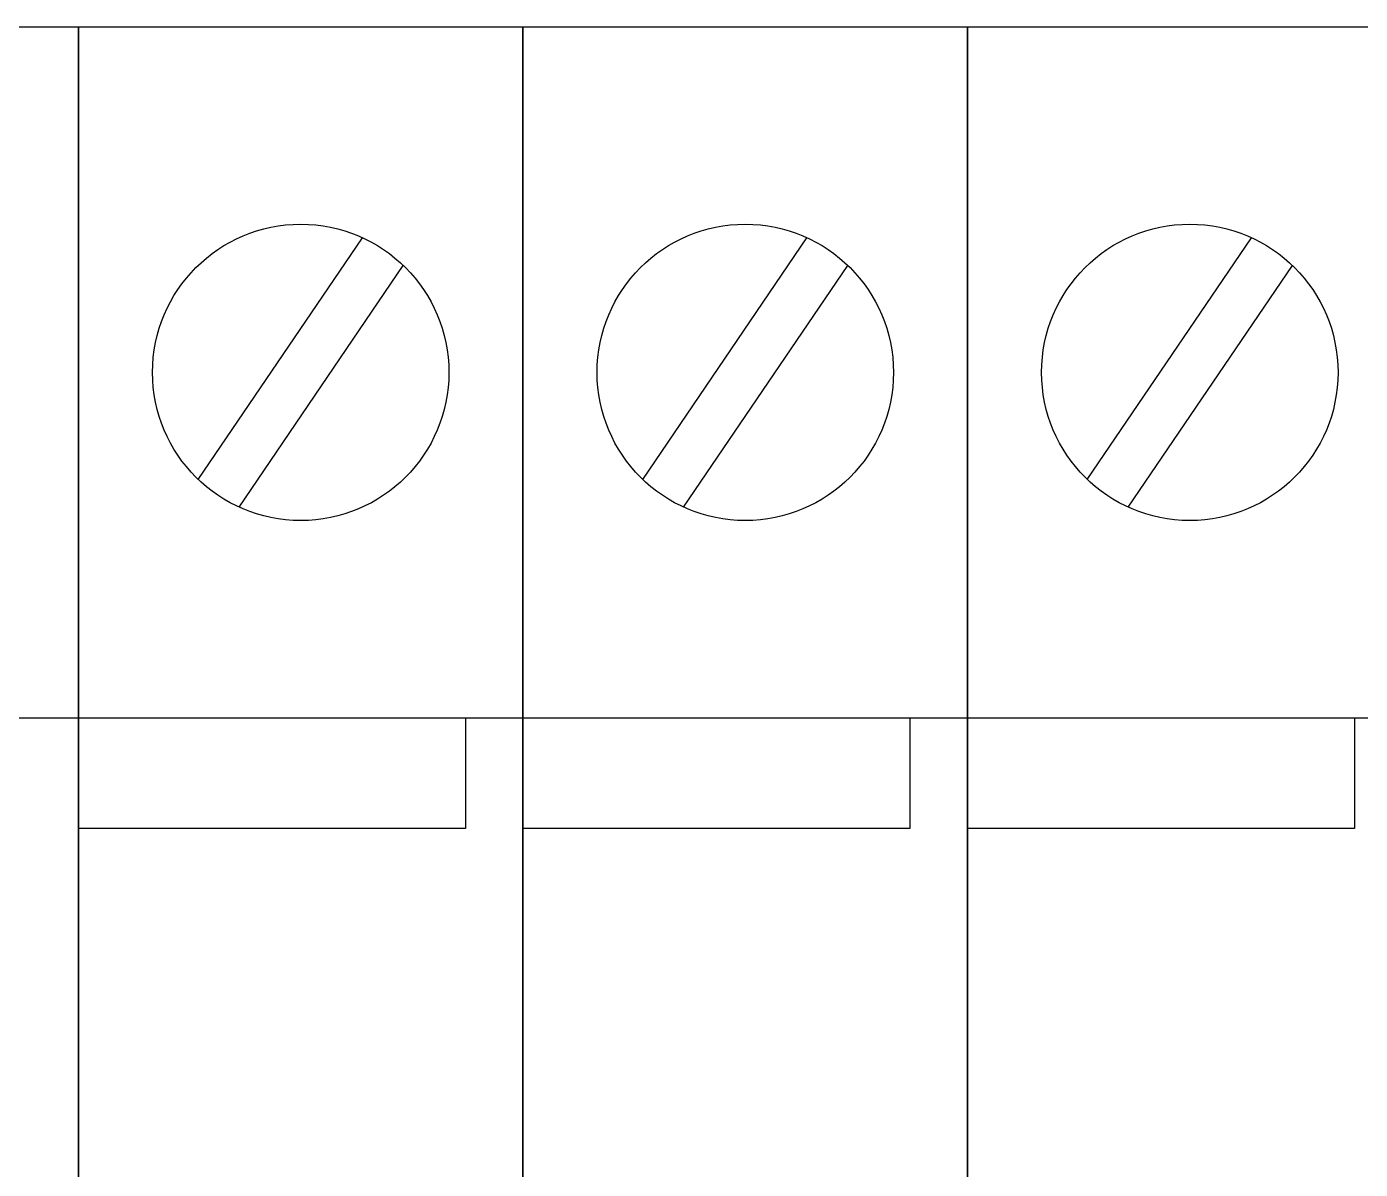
# Model space of a CAD drawing. Header units: millimetres. Extents: x 2139 to 5034, y 655 to 2700.
# Drawn here: x 3898.78 to 3941.26, y 1510.3 to 1546.71 of the extents above; entities that cross this region are included whole.
import ezdxf

# ---------------------------------------------------------------- set-up
doc = ezdxf.new("R2010")
doc.units = ezdxf.units.MM

msp = doc.modelspace()

# ---------------------------------------------------------------- linework, layer by layer
at = {"color": 7}
for points in [[(3886.262, 1546.711), (3900.424, 1546.711), (3900.424, 1468.033), (3886.262, 1468.033)], [(3886.262, 1546.711), (3900.424, 1546.711), (3900.424, 1524.681), (3886.262, 1524.681)], [(3886.262, 1546.711), (3900.424, 1546.711), (3900.424, 1468.033), (3886.262, 1468.033)], [(3886.262, 1546.711), (3900.424, 1546.711), (3900.424, 1524.681), (3886.262, 1524.681)], [(3886.262, 1546.711), (3900.424, 1546.711), (3900.424, 1468.033), (3886.262, 1468.033)], [(3886.262, 1546.711), (3900.424, 1546.711), (3900.424, 1524.681), (3886.262, 1524.681)], [(3886.262, 1546.711), (3900.424, 1546.711), (3900.424, 1468.033), (3886.262, 1468.033)], [(3886.262, 1546.711), (3900.424, 1546.711), (3900.424, 1524.681), (3886.262, 1524.681)], [(3886.262, 1546.711), (3900.424, 1546.711), (3900.424, 1468.033), (3886.262, 1468.033)], [(3886.262, 1546.711), (3900.424, 1546.711), (3900.424, 1524.681), (3886.262, 1524.681)], [(3886.262, 1546.711), (3900.424, 1546.711), (3900.424, 1468.033), (3886.262, 1468.033)], [(3886.262, 1546.711), (3900.424, 1546.711), (3900.424, 1524.681), (3886.262, 1524.681)], [(3886.262, 1546.711), (3900.424, 1546.711), (3900.424, 1468.033), (3886.262, 1468.033)], [(3886.262, 1546.711), (3900.424, 1546.711), (3900.424, 1524.681), (3886.262, 1524.681)], [(3886.262, 1546.711), (3900.424, 1546.711), (3900.424, 1468.033), (3886.262, 1468.033)], [(3886.262, 1546.711), (3900.424, 1546.711), (3900.424, 1524.681), (3886.262, 1524.681)], [(3886.262, 1546.711), (3900.424, 1546.711), (3900.424, 1468.033), (3886.262, 1468.033)], [(3886.262, 1546.711), (3900.424, 1546.711), (3900.424, 1524.681), (3886.262, 1524.681)], [(3886.262, 1546.711), (3900.424, 1546.711), (3900.424, 1468.033), (3886.262, 1468.033)], [(3886.262, 1546.711), (3900.424, 1546.711), (3900.424, 1524.681), (3886.262, 1524.681)], [(3886.262, 1546.711), (3900.424, 1546.711), (3900.424, 1468.033), (3886.262, 1468.033)], [(3886.262, 1546.711), (3900.424, 1546.711), (3900.424, 1524.681), (3886.262, 1524.681)], [(3886.262, 1546.711), (3900.424, 1546.711), (3900.424, 1468.033), (3886.262, 1468.033)], [(3886.262, 1546.711), (3900.424, 1546.711), (3900.424, 1524.681), (3886.262, 1524.681)], [(3886.262, 1546.711), (3900.424, 1546.711), (3900.424, 1468.033), (3886.262, 1468.033)], [(3886.262, 1546.711), (3900.424, 1546.711), (3900.424, 1524.681), (3886.262, 1524.681)], [(3886.262, 1546.711), (3900.424, 1546.711), (3900.424, 1468.033), (3886.262, 1468.033)], [(3886.262, 1546.711), (3900.424, 1546.711), (3900.424, 1524.681), (3886.262, 1524.681)], [(3886.262, 1546.711), (3900.424, 1546.711), (3900.424, 1468.033), (3886.262, 1468.033)], [(3886.262, 1546.711), (3900.424, 1546.711), (3900.424, 1524.681), (3886.262, 1524.681)], [(3886.262, 1546.711), (3900.424, 1546.711), (3900.424, 1468.033), (3886.262, 1468.033)], [(3886.262, 1546.711), (3900.424, 1546.711), (3900.424, 1524.681), (3886.262, 1524.681)], [(3886.262, 1546.711), (3900.424, 1546.711), (3900.424, 1468.033), (3886.262, 1468.033)], [(3886.262, 1546.711), (3900.424, 1546.711), (3900.424, 1524.681), (3886.262, 1524.681)], [(3886.262, 1546.711), (3900.424, 1546.711), (3900.424, 1468.033), (3886.262, 1468.033)], [(3886.262, 1546.711), (3900.424, 1546.711), (3900.424, 1524.681), (3886.262, 1524.681)], [(3886.262, 1546.711), (3900.424, 1546.711), (3900.424, 1468.033), (3886.262, 1468.033)], [(3886.262, 1546.711), (3900.424, 1546.711), (3900.424, 1524.681), (3886.262, 1524.681)], [(3886.262, 1546.711), (3900.424, 1546.711), (3900.424, 1468.033), (3886.262, 1468.033)], [(3886.262, 1546.711), (3900.424, 1546.711), (3900.424, 1524.681), (3886.262, 1524.681)], [(3900.424, 1546.711), (3914.586, 1546.711), (3914.586, 1468.033), (3900.424, 1468.033)], [(3900.424, 1546.711), (3914.586, 1546.711), (3914.586, 1524.681), (3900.424, 1524.681)], [(3900.424, 1546.711), (3914.586, 1546.711), (3914.586, 1468.033), (3900.424, 1468.033)], [(3900.424, 1546.711), (3914.586, 1546.711), (3914.586, 1524.681), (3900.424, 1524.681)], [(3900.424, 1546.711), (3914.586, 1546.711), (3914.586, 1468.033), (3900.424, 1468.033)], [(3900.424, 1546.711), (3914.586, 1546.711), (3914.586, 1524.681), (3900.424, 1524.681)], [(3900.424, 1546.711), (3914.586, 1546.711), (3914.586, 1468.033), (3900.424, 1468.033)], [(3900.424, 1546.711), (3914.586, 1546.711), (3914.586, 1524.681), (3900.424, 1524.681)], [(3900.424, 1546.711), (3914.586, 1546.711), (3914.586, 1468.033), (3900.424, 1468.033)], [(3900.424, 1546.711), (3914.586, 1546.711), (3914.586, 1524.681), (3900.424, 1524.681)], [(3900.424, 1546.711), (3914.586, 1546.711), (3914.586, 1468.033), (3900.424, 1468.033)], [(3900.424, 1546.711), (3914.586, 1546.711), (3914.586, 1524.681), (3900.424, 1524.681)], [(3900.424, 1546.711), (3914.586, 1546.711), (3914.586, 1468.033), (3900.424, 1468.033)], [(3900.424, 1546.711), (3914.586, 1546.711), (3914.586, 1524.681), (3900.424, 1524.681)], [(3900.424, 1546.711), (3914.586, 1546.711), (3914.586, 1468.033), (3900.424, 1468.033)], [(3900.424, 1546.711), (3914.586, 1546.711), (3914.586, 1524.681), (3900.424, 1524.681)], [(3900.424, 1546.711), (3914.586, 1546.711), (3914.586, 1468.033), (3900.424, 1468.033)], [(3900.424, 1546.711), (3914.586, 1546.711), (3914.586, 1524.681), (3900.424, 1524.681)], [(3900.424, 1546.711), (3914.586, 1546.711), (3914.586, 1468.033), (3900.424, 1468.033)], [(3900.424, 1546.711), (3914.586, 1546.711), (3914.586, 1524.681), (3900.424, 1524.681)], [(3900.424, 1546.711), (3914.586, 1546.711), (3914.586, 1468.033), (3900.424, 1468.033)], [(3900.424, 1546.711), (3914.586, 1546.711), (3914.586, 1524.681), (3900.424, 1524.681)], [(3900.424, 1546.711), (3914.586, 1546.711), (3914.586, 1468.033), (3900.424, 1468.033)], [(3900.424, 1546.711), (3914.586, 1546.711), (3914.586, 1524.681), (3900.424, 1524.681)], [(3900.424, 1546.711), (3914.586, 1546.711), (3914.586, 1468.033), (3900.424, 1468.033)], [(3900.424, 1546.711), (3914.586, 1546.711), (3914.586, 1524.681), (3900.424, 1524.681)], [(3900.424, 1546.711), (3914.586, 1546.711), (3914.586, 1468.033), (3900.424, 1468.033)], [(3900.424, 1546.711), (3914.586, 1546.711), (3914.586, 1524.681), (3900.424, 1524.681)], [(3900.424, 1546.711), (3914.586, 1546.711), (3914.586, 1468.033), (3900.424, 1468.033)], [(3900.424, 1546.711), (3914.586, 1546.711), (3914.586, 1524.681), (3900.424, 1524.681)], [(3900.424, 1546.711), (3914.586, 1546.711), (3914.586, 1468.033), (3900.424, 1468.033)], [(3900.424, 1546.711), (3914.586, 1546.711), (3914.586, 1524.681), (3900.424, 1524.681)], [(3900.424, 1546.711), (3914.586, 1546.711), (3914.586, 1468.033), (3900.424, 1468.033)], [(3900.424, 1546.711), (3914.586, 1546.711), (3914.586, 1524.681), (3900.424, 1524.681)], [(3900.424, 1546.711), (3914.586, 1546.711), (3914.586, 1468.033), (3900.424, 1468.033)], [(3900.424, 1546.711), (3914.586, 1546.711), (3914.586, 1524.681), (3900.424, 1524.681)], [(3900.424, 1546.711), (3914.586, 1546.711), (3914.586, 1468.033), (3900.424, 1468.033)], [(3900.424, 1546.711), (3914.586, 1546.711), (3914.586, 1524.681), (3900.424, 1524.681)], [(3900.424, 1546.711), (3914.586, 1546.711), (3914.586, 1468.033), (3900.424, 1468.033)], [(3900.424, 1546.711), (3914.586, 1546.711), (3914.586, 1524.681), (3900.424, 1524.681)], [(3914.586, 1546.711), (3928.748, 1546.711), (3928.748, 1468.033), (3914.586, 1468.033)], [(3914.586, 1546.711), (3928.748, 1546.711), (3928.748, 1524.681), (3914.586, 1524.681)], [(3914.586, 1546.711), (3928.748, 1546.711), (3928.748, 1468.033), (3914.586, 1468.033)], [(3914.586, 1546.711), (3928.748, 1546.711), (3928.748, 1524.681), (3914.586, 1524.681)], [(3914.586, 1546.711), (3928.748, 1546.711), (3928.748, 1468.033), (3914.586, 1468.033)], [(3914.586, 1546.711), (3928.748, 1546.711), (3928.748, 1524.681), (3914.586, 1524.681)], [(3914.586, 1546.711), (3928.748, 1546.711), (3928.748, 1468.033), (3914.586, 1468.033)], [(3914.586, 1546.711), (3928.748, 1546.711), (3928.748, 1524.681), (3914.586, 1524.681)], [(3914.586, 1546.711), (3928.748, 1546.711), (3928.748, 1468.033), (3914.586, 1468.033)], [(3914.586, 1546.711), (3928.748, 1546.711), (3928.748, 1524.681), (3914.586, 1524.681)], [(3914.586, 1546.711), (3928.748, 1546.711), (3928.748, 1468.033), (3914.586, 1468.033)], [(3914.586, 1546.711), (3928.748, 1546.711), (3928.748, 1524.681), (3914.586, 1524.681)], [(3914.586, 1546.711), (3928.748, 1546.711), (3928.748, 1468.033), (3914.586, 1468.033)], [(3914.586, 1546.711), (3928.748, 1546.711), (3928.748, 1524.681), (3914.586, 1524.681)], [(3914.586, 1546.711), (3928.748, 1546.711), (3928.748, 1468.033), (3914.586, 1468.033)], [(3914.586, 1546.711), (3928.748, 1546.711), (3928.748, 1524.681), (3914.586, 1524.681)], [(3914.586, 1546.711), (3928.748, 1546.711), (3928.748, 1468.033), (3914.586, 1468.033)], [(3914.586, 1546.711), (3928.748, 1546.711), (3928.748, 1524.681), (3914.586, 1524.681)], [(3914.586, 1546.711), (3928.748, 1546.711), (3928.748, 1468.033), (3914.586, 1468.033)], [(3914.586, 1546.711), (3928.748, 1546.711), (3928.748, 1524.681), (3914.586, 1524.681)], [(3914.586, 1546.711), (3928.748, 1546.711), (3928.748, 1468.033), (3914.586, 1468.033)], [(3914.586, 1546.711), (3928.748, 1546.711), (3928.748, 1524.681), (3914.586, 1524.681)], [(3914.586, 1546.711), (3928.748, 1546.711), (3928.748, 1468.033), (3914.586, 1468.033)], [(3914.586, 1546.711), (3928.748, 1546.711), (3928.748, 1524.681), (3914.586, 1524.681)], [(3914.586, 1546.711), (3928.748, 1546.711), (3928.748, 1468.033), (3914.586, 1468.033)], [(3914.586, 1546.711), (3928.748, 1546.711), (3928.748, 1524.681), (3914.586, 1524.681)], [(3914.586, 1546.711), (3928.748, 1546.711), (3928.748, 1468.033), (3914.586, 1468.033)], [(3914.586, 1546.711), (3928.748, 1546.711), (3928.748, 1524.681), (3914.586, 1524.681)], [(3914.586, 1546.711), (3928.748, 1546.711), (3928.748, 1468.033), (3914.586, 1468.033)], [(3914.586, 1546.711), (3928.748, 1546.711), (3928.748, 1524.681), (3914.586, 1524.681)], [(3914.586, 1546.711), (3928.748, 1546.711), (3928.748, 1468.033), (3914.586, 1468.033)], [(3914.586, 1546.711), (3928.748, 1546.711), (3928.748, 1524.681), (3914.586, 1524.681)], [(3914.586, 1546.711), (3928.748, 1546.711), (3928.748, 1468.033), (3914.586, 1468.033)], [(3914.586, 1546.711), (3928.748, 1546.711), (3928.748, 1524.681), (3914.586, 1524.681)], [(3914.586, 1546.711), (3928.748, 1546.711), (3928.748, 1468.033), (3914.586, 1468.033)], [(3914.586, 1546.711), (3928.748, 1546.711), (3928.748, 1524.681), (3914.586, 1524.681)], [(3914.586, 1546.711), (3928.748, 1546.711), (3928.748, 1468.033), (3914.586, 1468.033)], [(3914.586, 1546.711), (3928.748, 1546.711), (3928.748, 1524.681), (3914.586, 1524.681)], [(3914.586, 1546.711), (3928.748, 1546.711), (3928.748, 1468.033), (3914.586, 1468.033)], [(3914.586, 1546.711), (3928.748, 1546.711), (3928.748, 1524.681), (3914.586, 1524.681)], [(3928.748, 1546.711), (3942.91, 1546.711), (3942.91, 1468.033), (3928.748, 1468.033)], [(3928.748, 1546.711), (3942.91, 1546.711), (3942.91, 1524.681), (3928.748, 1524.681)], [(3928.748, 1546.711), (3942.91, 1546.711), (3942.91, 1468.033), (3928.748, 1468.033)], [(3928.748, 1546.711), (3942.91, 1546.711), (3942.91, 1524.681), (3928.748, 1524.681)], [(3928.748, 1546.711), (3942.91, 1546.711), (3942.91, 1468.033), (3928.748, 1468.033)], [(3928.748, 1546.711), (3942.91, 1546.711), (3942.91, 1524.681), (3928.748, 1524.681)], [(3928.748, 1546.711), (3942.91, 1546.711), (3942.91, 1468.033), (3928.748, 1468.033)], [(3928.748, 1546.711), (3942.91, 1546.711), (3942.91, 1524.681), (3928.748, 1524.681)], [(3928.748, 1546.711), (3942.91, 1546.711), (3942.91, 1468.033), (3928.748, 1468.033)], [(3928.748, 1546.711), (3942.91, 1546.711), (3942.91, 1524.681), (3928.748, 1524.681)], [(3928.748, 1546.711), (3942.91, 1546.711), (3942.91, 1468.033), (3928.748, 1468.033)], [(3928.748, 1546.711), (3942.91, 1546.711), (3942.91, 1524.681), (3928.748, 1524.681)], [(3928.748, 1546.711), (3942.91, 1546.711), (3942.91, 1468.033), (3928.748, 1468.033)], [(3928.748, 1546.711), (3942.91, 1546.711), (3942.91, 1524.681), (3928.748, 1524.681)], [(3928.748, 1546.711), (3942.91, 1546.711), (3942.91, 1468.033), (3928.748, 1468.033)], [(3928.748, 1546.711), (3942.91, 1546.711), (3942.91, 1524.681), (3928.748, 1524.681)], [(3928.748, 1546.711), (3942.91, 1546.711), (3942.91, 1468.033), (3928.748, 1468.033)], [(3928.748, 1546.711), (3942.91, 1546.711), (3942.91, 1524.681), (3928.748, 1524.681)], [(3928.748, 1546.711), (3942.91, 1546.711), (3942.91, 1468.033), (3928.748, 1468.033)], [(3928.748, 1546.711), (3942.91, 1546.711), (3942.91, 1524.681), (3928.748, 1524.681)], [(3928.748, 1546.711), (3942.91, 1546.711), (3942.91, 1468.033), (3928.748, 1468.033)], [(3928.748, 1546.711), (3942.91, 1546.711), (3942.91, 1524.681), (3928.748, 1524.681)], [(3928.748, 1546.711), (3942.91, 1546.711), (3942.91, 1468.033), (3928.748, 1468.033)], [(3928.748, 1546.711), (3942.91, 1546.711), (3942.91, 1524.681), (3928.748, 1524.681)], [(3928.748, 1546.711), (3942.91, 1546.711), (3942.91, 1468.033), (3928.748, 1468.033)], [(3928.748, 1546.711), (3942.91, 1546.711), (3942.91, 1524.681), (3928.748, 1524.681)], [(3928.748, 1546.711), (3942.91, 1546.711), (3942.91, 1468.033), (3928.748, 1468.033)], [(3928.748, 1546.711), (3942.91, 1546.711), (3942.91, 1524.681), (3928.748, 1524.681)], [(3928.748, 1546.711), (3942.91, 1546.711), (3942.91, 1468.033), (3928.748, 1468.033)], [(3928.748, 1546.711), (3942.91, 1546.711), (3942.91, 1524.681), (3928.748, 1524.681)], [(3928.748, 1546.711), (3942.91, 1546.711), (3942.91, 1468.033), (3928.748, 1468.033)], [(3928.748, 1546.711), (3942.91, 1546.711), (3942.91, 1524.681), (3928.748, 1524.681)], [(3928.748, 1546.711), (3942.91, 1546.711), (3942.91, 1468.033), (3928.748, 1468.033)], [(3928.748, 1546.711), (3942.91, 1546.711), (3942.91, 1524.681), (3928.748, 1524.681)], [(3928.748, 1546.711), (3942.91, 1546.711), (3942.91, 1468.033), (3928.748, 1468.033)], [(3928.748, 1546.711), (3942.91, 1546.711), (3942.91, 1524.681), (3928.748, 1524.681)], [(3928.748, 1546.711), (3942.91, 1546.711), (3942.91, 1468.033), (3928.748, 1468.033)], [(3928.748, 1546.711), (3942.91, 1546.711), (3942.91, 1524.681), (3928.748, 1524.681)], [(3928.748, 1546.711), (3942.91, 1546.711), (3942.91, 1468.033), (3928.748, 1468.033)], [(3928.748, 1546.711), (3942.91, 1546.711), (3942.91, 1524.681), (3928.748, 1524.681)]]:
    msp.add_lwpolyline(points, close=True, dxfattribs=at)
for points in [[(3904.24, 1532.286), (3909.47, 1539.988)], [(3904.24, 1532.286), (3909.47, 1539.988)], [(3904.24, 1532.286), (3909.47, 1539.988)], [(3904.24, 1532.286), (3909.47, 1539.988)], [(3904.24, 1532.286), (3909.47, 1539.988)], [(3904.24, 1532.286), (3909.47, 1539.988)], [(3904.24, 1532.286), (3909.47, 1539.988)], [(3904.24, 1532.286), (3909.47, 1539.988)], [(3904.24, 1532.286), (3909.47, 1539.988)], [(3904.24, 1532.286), (3909.47, 1539.988)], [(3904.24, 1532.286), (3909.47, 1539.988)], [(3904.24, 1532.286), (3909.47, 1539.988)], [(3904.24, 1532.286), (3909.47, 1539.988)], [(3904.24, 1532.286), (3909.47, 1539.988)], [(3904.24, 1532.286), (3909.47, 1539.988)], [(3904.24, 1532.286), (3909.47, 1539.988)], [(3904.24, 1532.286), (3909.47, 1539.988)], [(3904.24, 1532.286), (3909.47, 1539.988)], [(3904.24, 1532.286), (3909.47, 1539.988)], [(3904.24, 1532.286), (3909.47, 1539.988)], [(3918.402, 1532.286), (3923.632, 1539.988)], [(3918.402, 1532.286), (3923.632, 1539.988)], [(3918.402, 1532.286), (3923.632, 1539.988)], [(3918.402, 1532.286), (3923.632, 1539.988)], [(3918.402, 1532.286), (3923.632, 1539.988)], [(3918.402, 1532.286), (3923.632, 1539.988)], [(3918.402, 1532.286), (3923.632, 1539.988)], [(3918.402, 1532.286), (3923.632, 1539.988)], [(3918.402, 1532.286), (3923.632, 1539.988)], [(3918.402, 1532.286), (3923.632, 1539.988)], [(3918.402, 1532.286), (3923.632, 1539.988)], [(3918.402, 1532.286), (3923.632, 1539.988)], [(3918.402, 1532.286), (3923.632, 1539.988)], [(3918.402, 1532.286), (3923.632, 1539.988)], [(3918.402, 1532.286), (3923.632, 1539.988)], [(3918.402, 1532.286), (3923.632, 1539.988)], [(3918.402, 1532.286), (3923.632, 1539.988)], [(3918.402, 1532.286), (3923.632, 1539.988)], [(3918.402, 1532.286), (3923.632, 1539.988)], [(3918.402, 1532.286), (3923.632, 1539.988)], [(3932.564, 1532.286), (3937.794, 1539.988)], [(3932.564, 1532.286), (3937.794, 1539.988)], [(3932.564, 1532.286), (3937.794, 1539.988)], [(3932.564, 1532.286), (3937.794, 1539.988)], [(3932.564, 1532.286), (3937.794, 1539.988)], [(3932.564, 1532.286), (3937.794, 1539.988)], [(3932.564, 1532.286), (3937.794, 1539.988)], [(3932.564, 1532.286), (3937.794, 1539.988)], [(3932.564, 1532.286), (3937.794, 1539.988)], [(3932.564, 1532.286), (3937.794, 1539.988)], [(3932.564, 1532.286), (3937.794, 1539.988)], [(3932.564, 1532.286), (3937.794, 1539.988)], [(3932.564, 1532.286), (3937.794, 1539.988)], [(3932.564, 1532.286), (3937.794, 1539.988)], [(3932.564, 1532.286), (3937.794, 1539.988)], [(3932.564, 1532.286), (3937.794, 1539.988)], [(3932.564, 1532.286), (3937.794, 1539.988)], [(3932.564, 1532.286), (3937.794, 1539.988)], [(3932.564, 1532.286), (3937.794, 1539.988)], [(3932.564, 1532.286), (3937.794, 1539.988)], [(3905.542, 1531.403), (3910.772, 1539.104)], [(3905.542, 1531.403), (3910.772, 1539.104)], [(3905.542, 1531.403), (3910.772, 1539.104)], [(3905.542, 1531.403), (3910.772, 1539.104)], [(3905.542, 1531.403), (3910.772, 1539.104)], [(3905.542, 1531.403), (3910.772, 1539.104)], [(3905.542, 1531.403), (3910.772, 1539.104)], [(3905.542, 1531.403), (3910.772, 1539.104)], [(3905.542, 1531.403), (3910.772, 1539.104)], [(3905.542, 1531.403), (3910.772, 1539.104)], [(3905.542, 1531.403), (3910.772, 1539.104)], [(3905.542, 1531.403), (3910.772, 1539.104)], [(3905.542, 1531.403), (3910.772, 1539.104)], [(3905.542, 1531.403), (3910.772, 1539.104)], [(3905.542, 1531.403), (3910.772, 1539.104)], [(3905.542, 1531.403), (3910.772, 1539.104)], [(3905.542, 1531.403), (3910.772, 1539.104)], [(3905.542, 1531.403), (3910.772, 1539.104)], [(3905.542, 1531.403), (3910.772, 1539.104)], [(3905.542, 1531.403), (3910.772, 1539.104)], [(3919.704, 1531.403), (3924.934, 1539.104)], [(3919.704, 1531.403), (3924.934, 1539.104)], [(3919.704, 1531.403), (3924.934, 1539.104)], [(3919.704, 1531.403), (3924.934, 1539.104)], [(3919.704, 1531.403), (3924.934, 1539.104)], [(3919.704, 1531.403), (3924.934, 1539.104)], [(3919.704, 1531.403), (3924.934, 1539.104)], [(3919.704, 1531.403), (3924.934, 1539.104)], [(3919.704, 1531.403), (3924.934, 1539.104)], [(3919.704, 1531.403), (3924.934, 1539.104)], [(3919.704, 1531.403), (3924.934, 1539.104)], [(3919.704, 1531.403), (3924.934, 1539.104)], [(3919.704, 1531.403), (3924.934, 1539.104)], [(3919.704, 1531.403), (3924.934, 1539.104)], [(3919.704, 1531.403), (3924.934, 1539.104)], [(3919.704, 1531.403), (3924.934, 1539.104)], [(3919.704, 1531.403), (3924.934, 1539.104)], [(3919.704, 1531.403), (3924.934, 1539.104)], [(3919.704, 1531.403), (3924.934, 1539.104)], [(3919.704, 1531.403), (3924.934, 1539.104)], [(3933.866, 1531.403), (3939.096, 1539.104)], [(3933.866, 1531.403), (3939.096, 1539.104)], [(3933.866, 1531.403), (3939.096, 1539.104)], [(3933.866, 1531.403), (3939.096, 1539.104)], [(3933.866, 1531.403), (3939.096, 1539.104)], [(3933.866, 1531.403), (3939.096, 1539.104)], [(3933.866, 1531.403), (3939.096, 1539.104)], [(3933.866, 1531.403), (3939.096, 1539.104)], [(3933.866, 1531.403), (3939.096, 1539.104)], [(3933.866, 1531.403), (3939.096, 1539.104)], [(3933.866, 1531.403), (3939.096, 1539.104)], [(3933.866, 1531.403), (3939.096, 1539.104)], [(3933.866, 1531.403), (3939.096, 1539.104)], [(3933.866, 1531.403), (3939.096, 1539.104)], [(3933.866, 1531.403), (3939.096, 1539.104)], [(3933.866, 1531.403), (3939.096, 1539.104)], [(3933.866, 1531.403), (3939.096, 1539.104)], [(3933.866, 1531.403), (3939.096, 1539.104)], [(3933.866, 1531.403), (3939.096, 1539.104)], [(3933.866, 1531.403), (3939.096, 1539.104)], [(3912.751, 1524.681), (3912.751, 1521.16), (3900.424, 1521.16)], [(3912.751, 1524.681), (3912.751, 1521.16), (3900.424, 1521.16)], [(3912.751, 1524.681), (3912.751, 1521.16), (3900.424, 1521.16)], [(3912.751, 1524.681), (3912.751, 1521.16), (3900.424, 1521.16)], [(3912.751, 1524.681), (3912.751, 1521.16), (3900.424, 1521.16)], [(3912.751, 1524.681), (3912.751, 1521.16), (3900.424, 1521.16)], [(3912.751, 1524.681), (3912.751, 1521.16), (3900.424, 1521.16)], [(3912.751, 1524.681), (3912.751, 1521.16), (3900.424, 1521.16)], [(3912.751, 1524.681), (3912.751, 1521.16), (3900.424, 1521.16)], [(3912.751, 1524.681), (3912.751, 1521.16), (3900.424, 1521.16)], [(3912.751, 1524.681), (3912.751, 1521.16), (3900.424, 1521.16)], [(3912.751, 1524.681), (3912.751, 1521.16), (3900.424, 1521.16)], [(3912.751, 1524.681), (3912.751, 1521.16), (3900.424, 1521.16)], [(3912.751, 1524.681), (3912.751, 1521.16), (3900.424, 1521.16)], [(3912.751, 1524.681), (3912.751, 1521.16), (3900.424, 1521.16)], [(3912.751, 1524.681), (3912.751, 1521.16), (3900.424, 1521.16)], [(3912.751, 1524.681), (3912.751, 1521.16), (3900.424, 1521.16)], [(3912.751, 1524.681), (3912.751, 1521.16), (3900.424, 1521.16)], [(3912.751, 1524.681), (3912.751, 1521.16), (3900.424, 1521.16)], [(3912.751, 1524.681), (3912.751, 1521.16), (3900.424, 1521.16)], [(3926.913, 1524.681), (3926.913, 1521.16), (3914.586, 1521.16)], [(3926.913, 1524.681), (3926.913, 1521.16), (3914.586, 1521.16)], [(3926.913, 1524.681), (3926.913, 1521.16), (3914.586, 1521.16)], [(3926.913, 1524.681), (3926.913, 1521.16), (3914.586, 1521.16)], [(3926.913, 1524.681), (3926.913, 1521.16), (3914.586, 1521.16)], [(3926.913, 1524.681), (3926.913, 1521.16), (3914.586, 1521.16)], [(3926.913, 1524.681), (3926.913, 1521.16), (3914.586, 1521.16)], [(3926.913, 1524.681), (3926.913, 1521.16), (3914.586, 1521.16)], [(3926.913, 1524.681), (3926.913, 1521.16), (3914.586, 1521.16)], [(3926.913, 1524.681), (3926.913, 1521.16), (3914.586, 1521.16)], [(3926.913, 1524.681), (3926.913, 1521.16), (3914.586, 1521.16)], [(3926.913, 1524.681), (3926.913, 1521.16), (3914.586, 1521.16)], [(3926.913, 1524.681), (3926.913, 1521.16), (3914.586, 1521.16)], [(3926.913, 1524.681), (3926.913, 1521.16), (3914.586, 1521.16)], [(3926.913, 1524.681), (3926.913, 1521.16), (3914.586, 1521.16)], [(3926.913, 1524.681), (3926.913, 1521.16), (3914.586, 1521.16)], [(3926.913, 1524.681), (3926.913, 1521.16), (3914.586, 1521.16)], [(3926.913, 1524.681), (3926.913, 1521.16), (3914.586, 1521.16)], [(3926.913, 1524.681), (3926.913, 1521.16), (3914.586, 1521.16)], [(3926.913, 1524.681), (3926.913, 1521.16), (3914.586, 1521.16)], [(3941.075, 1524.681), (3941.075, 1521.16), (3928.748, 1521.16)], [(3941.075, 1524.681), (3941.075, 1521.16), (3928.748, 1521.16)], [(3941.075, 1524.681), (3941.075, 1521.16), (3928.748, 1521.16)], [(3941.075, 1524.681), (3941.075, 1521.16), (3928.748, 1521.16)], [(3941.075, 1524.681), (3941.075, 1521.16), (3928.748, 1521.16)], [(3941.075, 1524.681), (3941.075, 1521.16), (3928.748, 1521.16)], [(3941.075, 1524.681), (3941.075, 1521.16), (3928.748, 1521.16)], [(3941.075, 1524.681), (3941.075, 1521.16), (3928.748, 1521.16)], [(3941.075, 1524.681), (3941.075, 1521.16), (3928.748, 1521.16)], [(3941.075, 1524.681), (3941.075, 1521.16), (3928.748, 1521.16)], [(3941.075, 1524.681), (3941.075, 1521.16), (3928.748, 1521.16)], [(3941.075, 1524.681), (3941.075, 1521.16), (3928.748, 1521.16)], [(3941.075, 1524.681), (3941.075, 1521.16), (3928.748, 1521.16)], [(3941.075, 1524.681), (3941.075, 1521.16), (3928.748, 1521.16)], [(3941.075, 1524.681), (3941.075, 1521.16), (3928.748, 1521.16)], [(3941.075, 1524.681), (3941.075, 1521.16), (3928.748, 1521.16)], [(3941.075, 1524.681), (3941.075, 1521.16), (3928.748, 1521.16)], [(3941.075, 1524.681), (3941.075, 1521.16), (3928.748, 1521.16)], [(3941.075, 1524.681), (3941.075, 1521.16), (3928.748, 1521.16)], [(3941.075, 1524.681), (3941.075, 1521.16), (3928.748, 1521.16)]]:
    msp.add_lwpolyline(points, dxfattribs=at)
for centre in [(3907.505, 1535.696), (3907.505, 1535.696), (3907.505, 1535.696), (3907.505, 1535.696), (3907.505, 1535.696), (3907.505, 1535.696), (3907.505, 1535.696), (3907.505, 1535.696), (3907.505, 1535.696), (3907.505, 1535.696), (3907.505, 1535.696), (3907.505, 1535.696), (3907.505, 1535.696), (3907.505, 1535.696), (3907.505, 1535.696), (3907.505, 1535.696), (3907.505, 1535.696), (3907.505, 1535.696), (3907.505, 1535.696), (3907.505, 1535.696), (3921.667, 1535.696), (3921.667, 1535.696), (3921.667, 1535.696), (3921.667, 1535.696), (3921.667, 1535.696), (3921.667, 1535.696), (3921.667, 1535.696), (3921.667, 1535.696), (3921.667, 1535.696), (3921.667, 1535.696), (3921.667, 1535.696), (3921.667, 1535.696), (3921.667, 1535.696), (3921.667, 1535.696), (3921.667, 1535.696), (3921.667, 1535.696), (3921.667, 1535.696), (3921.667, 1535.696), (3921.667, 1535.696), (3921.667, 1535.696), (3935.829, 1535.696), (3935.829, 1535.696), (3935.829, 1535.696), (3935.829, 1535.696), (3935.829, 1535.696), (3935.829, 1535.696), (3935.829, 1535.696), (3935.829, 1535.696), (3935.829, 1535.696), (3935.829, 1535.696), (3935.829, 1535.696), (3935.829, 1535.696), (3935.829, 1535.696), (3935.829, 1535.696), (3935.829, 1535.696), (3935.829, 1535.696), (3935.829, 1535.696), (3935.829, 1535.696), (3935.829, 1535.696), (3935.829, 1535.696)]:
    msp.add_circle(centre, 4.721, dxfattribs=at)

doc.saveas('drawing.dxf')
